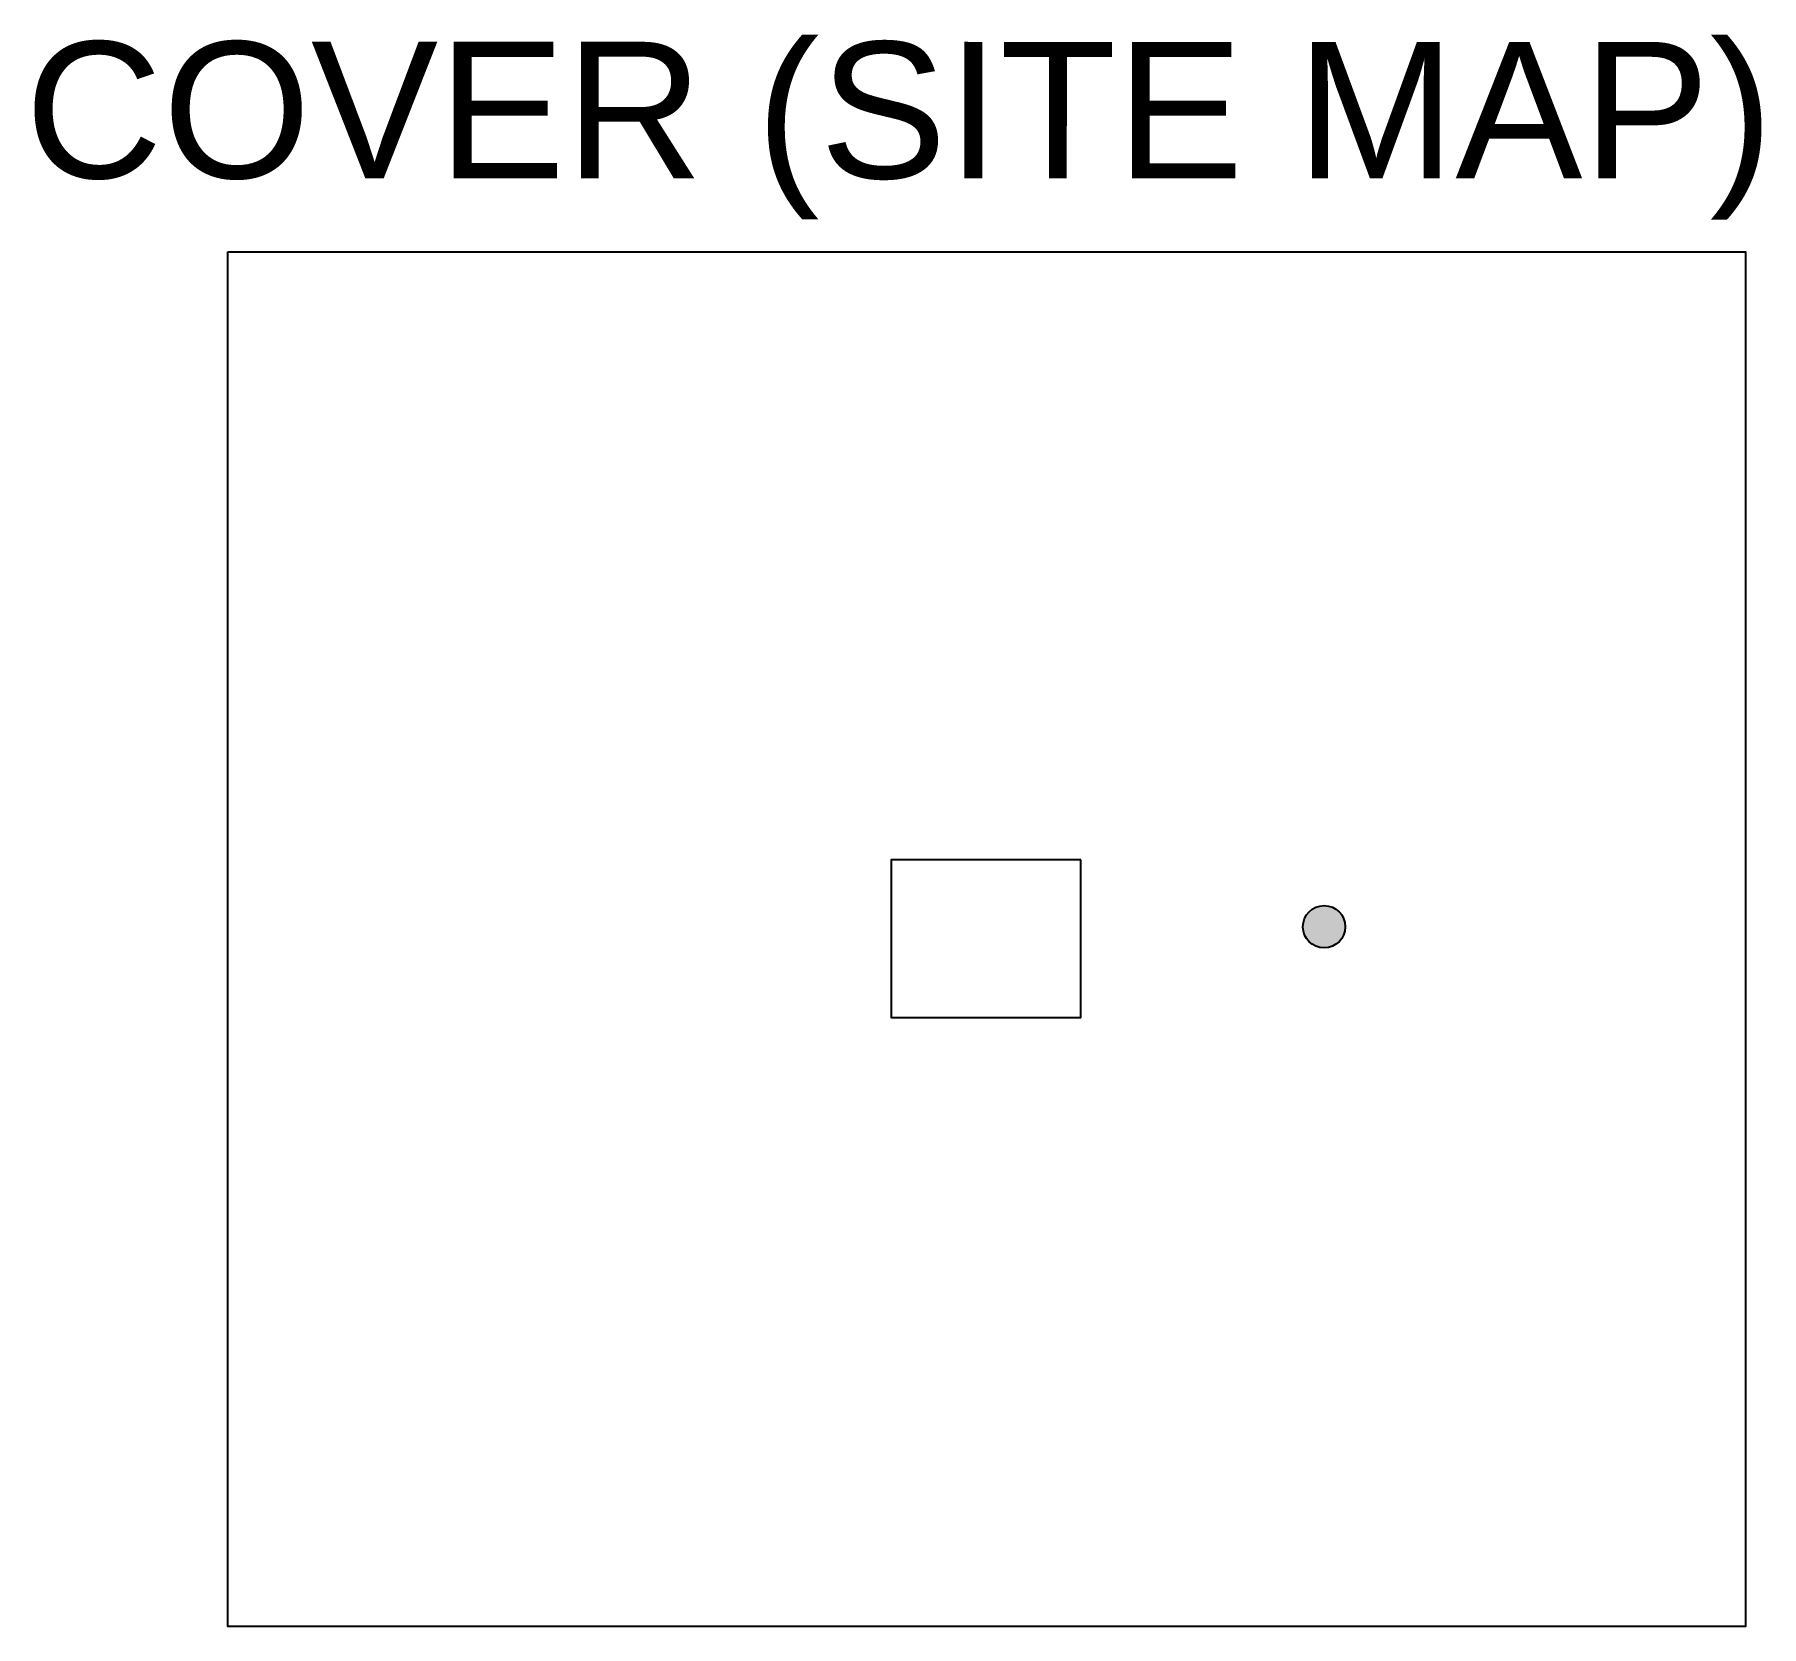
# Model space of a CAD drawing. Header units: feet. Extents: x -13431 to 10063, y 10370 to 29871.
# Drawn here: x 8619 to 10063, y 14087 to 15419 of the extents above; entities that cross this region are included whole.
import ezdxf

# ---------------------------------------------------------------- set-up
doc = ezdxf.new("R2010")
doc.units = ezdxf.units.FT
doc.header["$MEASUREMENT"] = 0
doc.layers.add('LOCKED (NO PRINT)', color=7, linetype='Continuous', plot=False)
doc.styles.add('TITLE BBLOCK TEXT', font='ARIALUNI.TTF')

msp = doc.modelspace()

# ---------------------------------------------------------------- hatches: boundary and pattern name
h = msp.add_hatch(color=10)
h.dxf.hatch_style = 1
h.paths.add_polyline_path([(9715.25, 14672.53, 1), (9679.86, 14672.53, 1)])

# ---------------------------------------------------------------- linework, layer by layer
at = {"color": 10}
msp.add_circle((9697.55, 14672.53), 17.7, dxfattribs=at)
at = {"layer": 'LOCKED (NO PRINT)'}
msp.add_lwpolyline([(8780.37, 15237.34), (10049.96, 15237.34), (10049.96, 14087.05), (8780.37, 14087.05)], close=True, dxfattribs=at)
at = {"layer": 'LOCKED (NO PRINT)', "color": 10}
msp.add_lwpolyline([(9494.1, 14728.47), (9335.28, 14728.47), (9335.28, 14596.71), (9494.1, 14596.71)], close=True, dxfattribs=at)

# ---------------------------------------------------------------- texts
at = {"layer": 'LOCKED (NO PRINT)', "color": 7, "style": 'TITLE BBLOCK TEXT'}
msp.add_text('COVER (SITE MAP)', height=114.2354, rotation=359.98856, dxfattribs=at).set_placement((8610.49, 15298.94))

doc.saveas('drawing.dxf')
